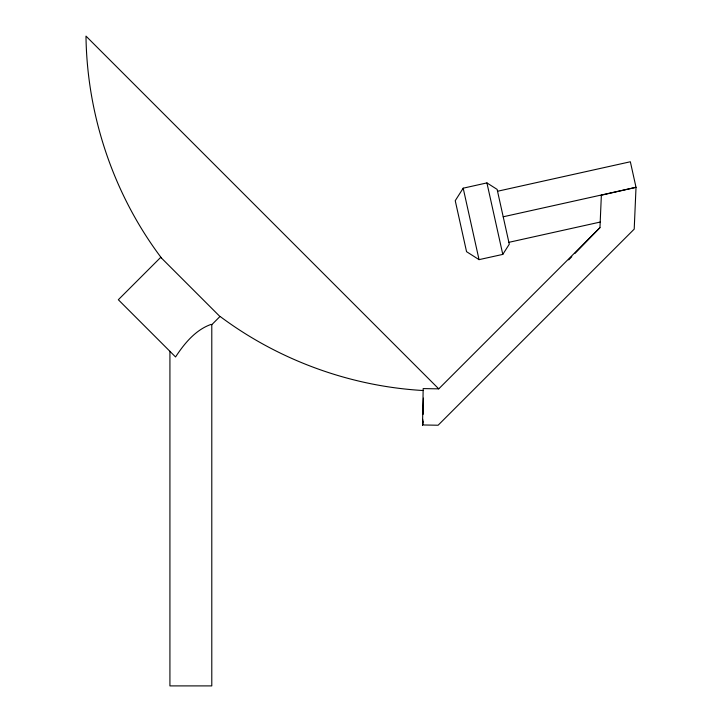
<?xml version="1.0" encoding="UTF-8"?>
<svg xmlns="http://www.w3.org/2000/svg" width="722" height="722" viewBox="0 0 722 722"><rect width="100%" height="100%" fill="white"/><g stroke="black" fill="none" stroke-linecap="round" stroke-linejoin="round"><path stroke-width="1.08" d="M422.731 419.374L422.532 424.96L438.11 425.231L634.205 229.127L636.019 187.314L630.351 161.764L497.539 191.249M422.921 413.787L423.471 398.147M574.929 253.44L599.955 227.647L601.372 195.003M422.749 420.556L422.532 424.96L423.164 388.589L438.741 388.86L599.955 227.647M423.083 413.941L423.462 406.233M422.74 421.585L422.532 424.96L422.767 421.612M423.227 413.715L423.435 410.34M423.318 413.805L423.471 411.576M463.19 188.189L455.239 200.689L466.556 251.68L479.047 259.64L502.792 254.397L509.29 244.198L497.124 189.39L486.917 182.901L463.19 188.189L479.047 259.64M568.674 259.893L571.797 256.671M211.79 324.692L219.948 316.534L160.744 257.33L118.336 299.738L175.563 356.957C184.381 343.464 195.554 329.873 211.077 324.395L211.79 324.692L211.79 685.9L169.923 685.9L169.923 351.325M601.363 195.211L636.019 187.314L503.207 216.79M508.875 242.33L600.199 222.06M423.11 390.521C350.161 386.315 278.638 360.197 220.111 316.462M438.741 388.86L85.981 36.1C87.028 115.574 113.589 194.561 161.493 258.043M486.917 182.901L502.792 254.397"/></g></svg>
